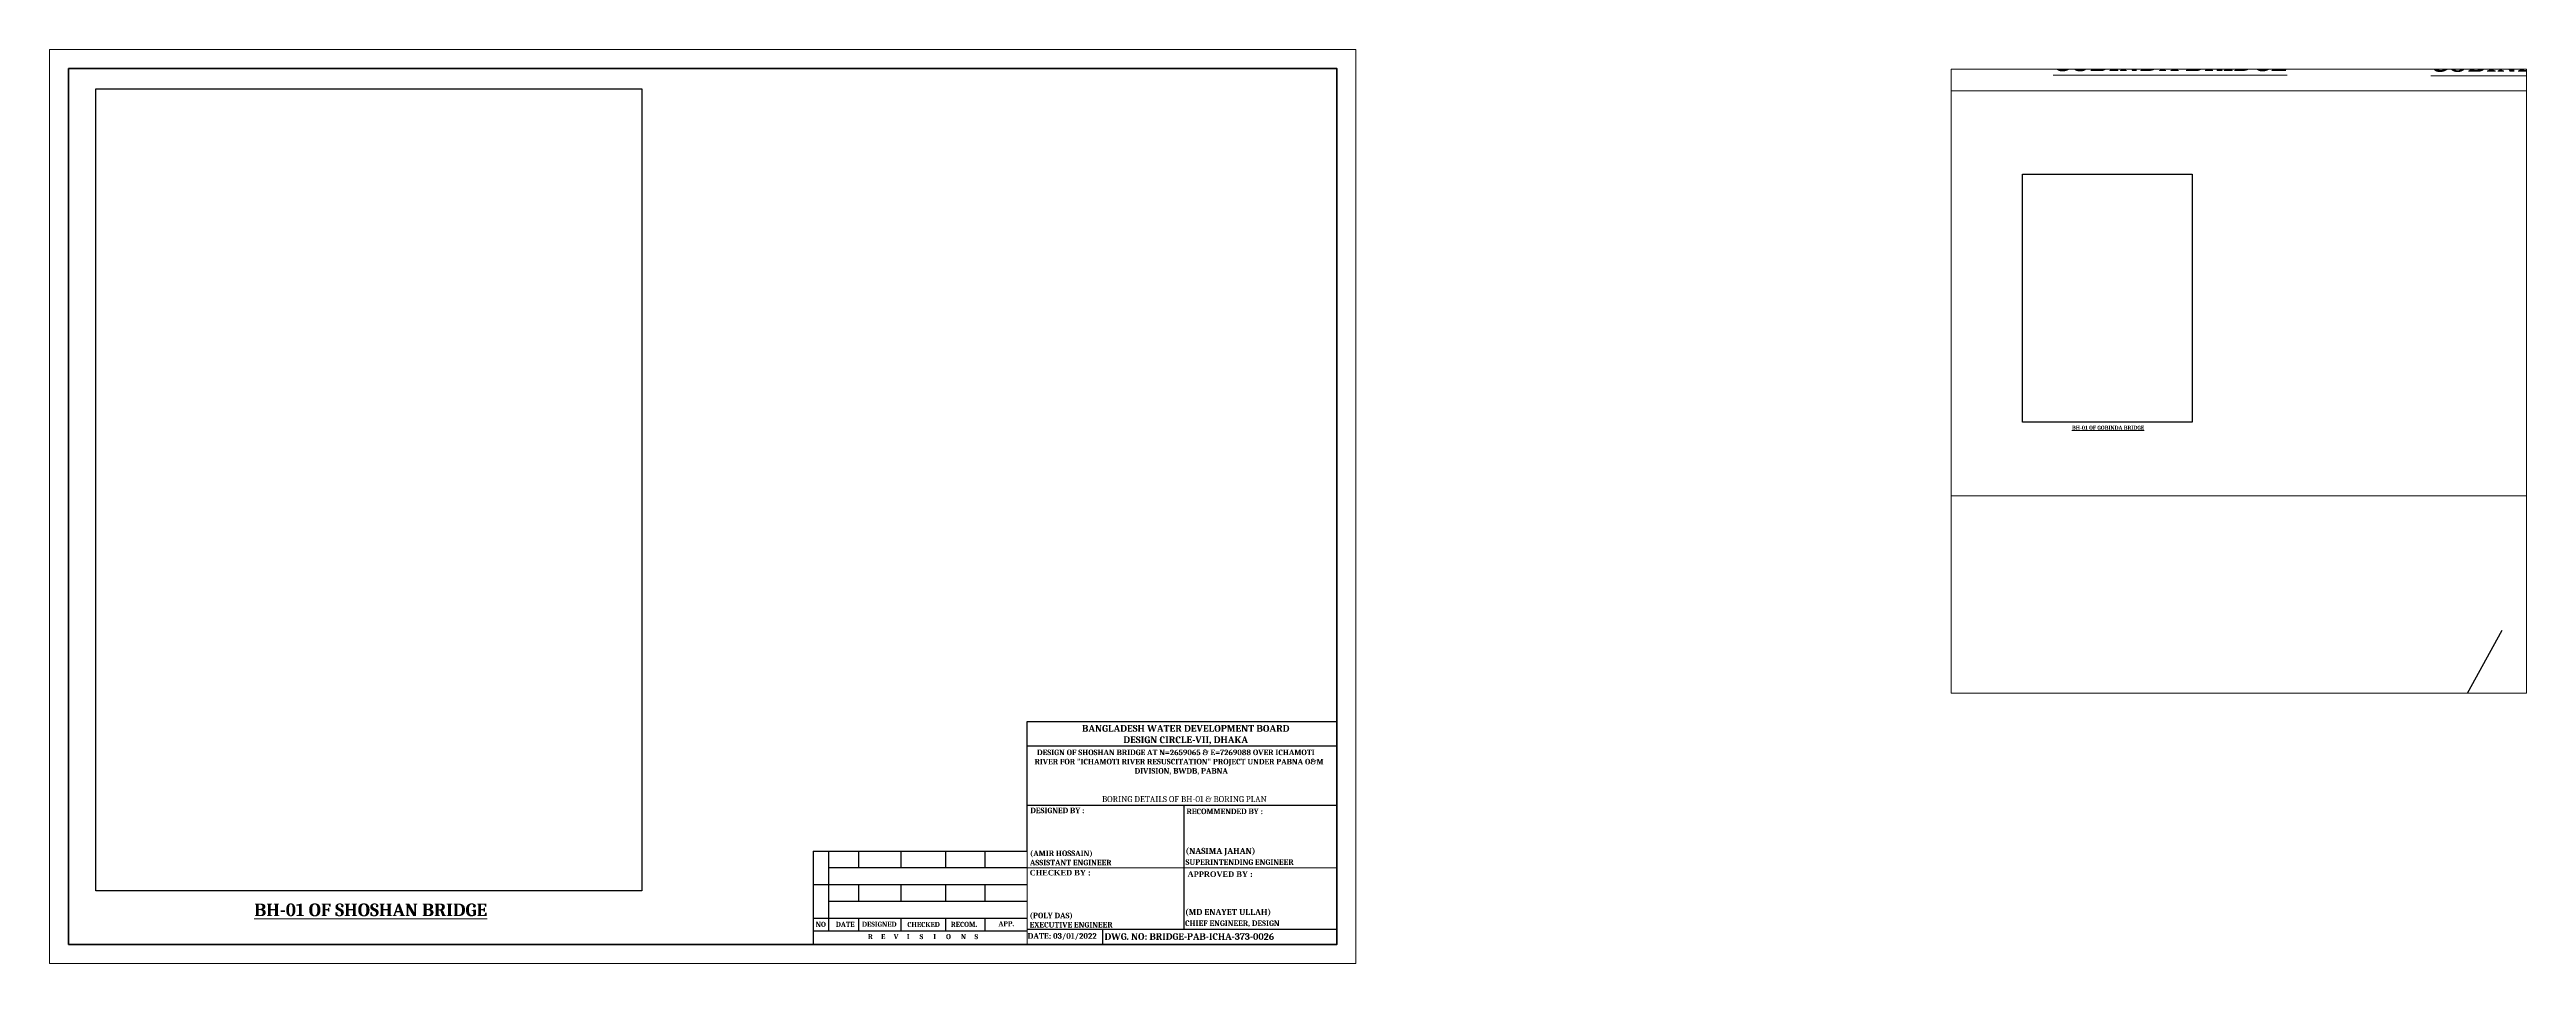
# Paper-space layout 'shoshan' of a CAD drawing. Header units: millimetres. Extents: x 898 to 1680, y -364 to -75.
# The model-space entities are those that its viewports show. They can reach past a viewport. Long polylines and large blocks are cut down to what shows.
import ezdxf

# ---------------------------------------------------------------- set-up
doc = ezdxf.new("R2010")
doc.units = ezdxf.units.MM
doc.header["$LTSCALE"] = 25
doc.header["$MEASUREMENT"] = 0
doc.layers.get('0').update_dxf_attribs({"lineweight": 13})
doc.layers.get('Defpoints').update_dxf_attribs({"color": 230, "lineweight": 9})
for name, color, linetype, lineweight in [('GR LEVEL', 10, 'Continuous', 20), ('line', 191, 'Continuous', 18), ('Outline', 191, 'Continuous', 40), ('SECTION', 7, 'Continuous', 30)]:
    doc.layers.add(name, color=color, linetype=linetype, lineweight=lineweight)
doc.layers.add('SLOPEEARTH', color=3, linetype='Continuous')
doc.styles.add('MtXpl_Cambria', font='cambriab.ttf')
doc.styles.get("Standard").update_dxf_attribs({"font": 'swissl.ttf'})
doc.styles.add('tynrb', font='timesbd.ttf')
picture_1 = doc.add_image_def('image7.jpg', size_in_pixel=(981, 1437))
picture_2 = doc.add_image_def('image43.jpg', size_in_pixel=(981, 1441))

# ---------------------------------------------------------------- blocks, each defined once
blk = doc.blocks.new('BOX 21')
at = {"layer": 'GR LEVEL', "color": 7, "lineweight": 20}
blk.add_line((1256.43, -333.81), (1304.83, -333.81), dxfattribs=at)
at = {"layer": 'line', "linetype": 'Continuous'}
for p, q in [((1207.06, -328.56), (1207.06, -358.04)), ((1207.06, -333.81), (1256.43, -333.81))]:
    blk.add_line(p, q, dxfattribs=at)
at = {"layer": 'SECTION', "color": 18, "linetype": 'ByBlock', "true_color": 0x000000}
for p, q in [((1207.06, -295.41), (1207.06, -287.67)), ((1207.06, -287.67), (1304.83, -287.67)), ((1304.83, -295.41), (1207.06, -295.41)), ((1207.06, -328.56), (1207.06, -295.41)), ((1304.83, -314.17), (1207.06, -314.17)), ((1256.43, -314.17), (1256.43, -353.28)), ((1139.47, -328.56), (1139.47, -358.04)), ((1139.47, -328.56), (1207.06, -328.56)), ((1144.26, -328.56), (1144.26, -353.85)), ((1207.06, -333.81), (1144.26, -333.81)), ((1153.79, -328.56), (1153.79, -333.81)), ((1167.16, -328.56), (1167.16, -333.81)), ((1181.17, -328.56), (1181.17, -333.81)), ((1193.64, -328.56), (1193.64, -333.81)), ((1207.06, -339.16), (1139.47, -339.16)), ((1153.79, -339.16), (1153.79, -344.49)), ((1167.16, -339.16), (1167.16, -344.47)), ((1181.17, -339.16), (1181.17, -344.47)), ((1193.64, -339.16), (1193.64, -344.47)), ((1207.06, -349.81), (1139.47, -349.81)), ((1207.06, -344.49), (1144.26, -344.49)), ((1153.79, -349.81), (1153.79, -353.85)), ((1167.16, -349.81), (1167.16, -353.85)), ((1181.17, -349.81), (1181.17, -353.85)), ((1193.64, -349.81), (1193.64, -353.85)), ((1207.06, -353.85), (1139.47, -353.85)), ((1304.83, -353.28), (1207.06, -353.28)), ((1230.89, -358.04), (1230.89, -353.28))]:
    blk.add_line(p, q, dxfattribs=at)
for s, insert, char_height, width, attachment_point in [('{\\fCambria|b1|i0|c0|p18;BANGLADESH WATER DEVELOPMENT BOARD\\PDESIGN CIRCLE-VII, DHAKA}', (1257.06, -288.72), 2.149, 104.7539, 2), ('\\A1;\\pi2.48639;{\\fCambria|b1|i0|c0|p18;\\C256;DESIGN OF SHOSHAN BRIDGE AT N=2659065 & E=7269088 OVER ICHAMOTI \\P\\pi1.68372;RIVER FOR "ICHAMOTI RIVER RESUSCITATION" PROJECT UNDER PABNA O&M \\P\\pi33.28589;DIVISION, BWDB, PABNA}', (1207.65, -296.49), 1.755, 96.2776, 1), ('{\\fCambria|b1|i0|c0|p18;DESIGNED BY :}', (1207.99, -314.82), 1.755, 23.8285, 1), ('{\\fCambria|b1|i0|c0|p18; RECOMMENDED BY :}', (1256.74, -315.12), 1.755, 42.866, 1), ('{\\fCambria|b1|i0|c0|p18;(AMIR HOSSAIN)\\PASSISTANT ENGINEER   \\fTimes New Roman Baltic|b1|i0|c0|p18;                }', (1207.87, -328.36), 1.755, 63.9807, 1), ('{\\fCambria|b1|i0|c0|p18;               \\H1.083x;(NASIMA JAHAN)}', (1248.31, -327.52), 1.755, 48.3053, 1), ('{\\fTimes New Roman Baltic|b1|i0|c0|p18;CHECKED BY :}', (1207.81, -334.48), 1.755, 42.866, 1), ('{\\fCambria|b1|i0|c0|p18;               SUPERINTENDING ENGINEER}', (1248.31, -331.14), 1.755, 62.7345, 1), ('{\\fTimes New Roman Baltic|b1|i0|c0|p18;               APPROVED BY :}', (1247.72, -334.96), 1.755, 29.8954, 1), ('{\\fCambria|b1|i0|c0|p18;NO}', (1141.85, -350.88), 1.5993, 1.0114, 2), ('{\\fCambria|b1|i0|c0|p18;DATE}', (1149.55, -350.88), 1.5993, 8.407, 2), ('{\\fCambria|b1|i0|c0|p18;DESIGNED}', (1160.31, -350.84), 1.5993, 13.5635, 2), ('{\\fCambria|b1|i0|c0|p18;CHECKED}', (1174.29, -350.92), 1.5993, 5.6138, 2), ('{\\fCambria|b1|i0|c0|p18;RECOM.}', (1187.07, -350.88), 1.5993, 12.3083, 2), ('{\\fCambria|b1|i0|c0|p18;APP.}', (1200.43, -350.69), 1.5993, 13.1451, 2), ('{\\fCambria|b1|i0|c0|p18;(POLY DAS)\\PEXECUTIVE ENGINEER}', (1207.77, -348.01), 1.755, 41.1043, 1), ('{\\fCambria|b1|i0|c0|p18;               CHIEF ENGINEER, DESIGN}', (1248.16, -350.44), 1.755, 47.4684, 1), ('{\\fCambria|b1|i0|c0|p18;               \\H1.083x;(MD ENAYET ULLAH)}', (1248.16, -346.82), 1.755, 48.3053, 1), ('{\\fCambria|b1|i0|c0|p18;R     E     V     I      S      I      O      N     S}', (1174.12, -354.76), 1.5993, 47.4545, 2), ('{\\fCambria|b1|i0|c0|p18;DATE: 03/01/2022}', (1207.18, -354.45), 1.8, 96.1689, 1), ('{\\fCambria|b1|i0|c0|p18;DWG. NO: BRIDGE-PAB-ICHA-373-0026}', (1231.44, -354.47), 2.106, 104.9115, 1)]:
    blk.add_mtext(s, dxfattribs=dict(at, insert=insert, char_height=char_height, width=width, attachment_point=attachment_point))

msp = doc.modelspace()

# ---------------------------------------------------------------- linework, layer by layer
at = {"layer": 'Defpoints', "ltscale": 50}
msp.add_lwpolyline([(1680928.771, -2590392.706), (1917914.936, -2590392.706), (1917914.936, -2682538.023), (1680928.771, -2682538.023)], close=True, dxfattribs=at)
at = {"layer": 'Defpoints', "lineweight": -2, "ltscale": 100}
msp.add_lwpolyline([(1784540.389, -2739036.251), (1790121.998, -2743187.625), (1806601.038, -2713104.629)], dxfattribs=at)

# ---------------------------------------------------------------- texts
at = {"color": 0, "attachment_point": 2, "style": 'tynrb'}
for s, insert, char_height, width in [('{\\fCambria|b1|i0|c0|p18;\\LGOBINDA BRIDGE}', (1731059.187, -2581393.441), 4500, 108882.56385), ('{\\fCambria|b1|i0|c0|p18;\\LGOBINDA BRIDGE NEAR DELIVERY MORE}', (1852121.018, -2581541.371), 4500, 132963.01624), ('{\\fCambria|b1|i0|c0|p18;\\LBH-01 OF SHOSHAN BRIDGE}', (3504638.54, -2655356.361), 900, 35926.10593), ('{\\fCambria|b1|i0|c0|p18;\\LBH-01 OF GOBINDA BRIDGE}', (1716924.624, -2666591.785), 900, 21776.51277)]:
    msp.add_mtext(s, dxfattribs=dict(at, insert=insert, char_height=char_height, width=width))

# ---------------------------------------------------------------- pictures from other files: only their frames are drawn
at = {"layer": 'SLOPEEARTH', "lineweight": -2, "ltscale": 100}
image = msp.add_image(picture_2, insert=(3485030.388, -2654445.173), size_in_units=(38933.438, 57189.687), dxfattribs=at)
image.dxf.flags = 7
image = msp.add_image(picture_1, insert=(1697489.621, -2665809.461), size_in_units=(38553.375, 56474.21), dxfattribs=at)
image.dxf.flags = 7

psp = doc.layouts.new('shoshan')

# ---------------------------------------------------------------- linework, layer by layer
at = {"color": 1}
psp.add_lwpolyline([(904.33, -81.4), (1304.83, -81.4), (1304.83, -287.67), (1207.06, -287.67), (1207.06, -328.56), (1139.47, -328.56), (1139.47, -358.04), (904.33, -358.04), (904.33, -81.4)], close=True, dxfattribs=at)
at = {"layer": 'Defpoints', "lineweight": 13}
psp.add_lwpolyline([(1310.83, -75.4), (898.33, -75.4), (898.33, -364.04), (1310.83, -364.04)], close=True, dxfattribs=at)
at = {"layer": 'Outline'}
psp.add_lwpolyline([(904.33, -358.04), (1304.83, -358.04), (1304.83, -81.4), (904.33, -81.4)], close=True, dxfattribs=at)

# ---------------------------------------------------------------- block references
at = {"layer": 'SLOPEEARTH', "lineweight": -2}
psp.add_blockref('BOX 21', (0, 0), dxfattribs=at)

# ---------------------------------------------------------------- texts
at = {"lineweight": -2, "style": 'MtXpl_Cambria'}
psp.add_text('BORING DETAILS OF BH-01 & BORING PLAN', height=1.9, dxfattribs=at).set_placement((1230.62, -313.07))

# ---------------------------------------------------------------- viewports
at = {"layer": '0', "color": 1, "view_target_point": (387.853, -4169.255)}
vp = psp.add_viewport(center=(1104.58, -219.72), size=(400.5, 276.637), view_center_point=(3527928.195, -2622868.171), view_height=62476.47895, status=3, dxfattribs=at)
vp.dxf.flags = 0x10000  # cut along an outline
vp.dxf.clipping_boundary_handle = psp.add_lwpolyline([(904.33, -81.4), (1304.83, -81.4), (1304.83, -287.67), (1207.06, -287.67), (1207.06, -328.56), (1139.47, -328.56), (1139.47, -358.04), (904.33, -358.04), (904.33, -81.4)], format="xyb", close=True, dxfattribs={"invisible": 1}).dxf.handle
at = {"layer": 'Defpoints', "lineweight": -2, "ltscale": 100, "view_target_point": (387.853, -4169.255)}
psp.add_viewport(center=(1589.57, -180.17), size=(181.66, 197.08), view_center_point=(1746280.505, -2652299.634), view_height=142011.078, dxfattribs=at)

doc.saveas('drawing.dxf')
